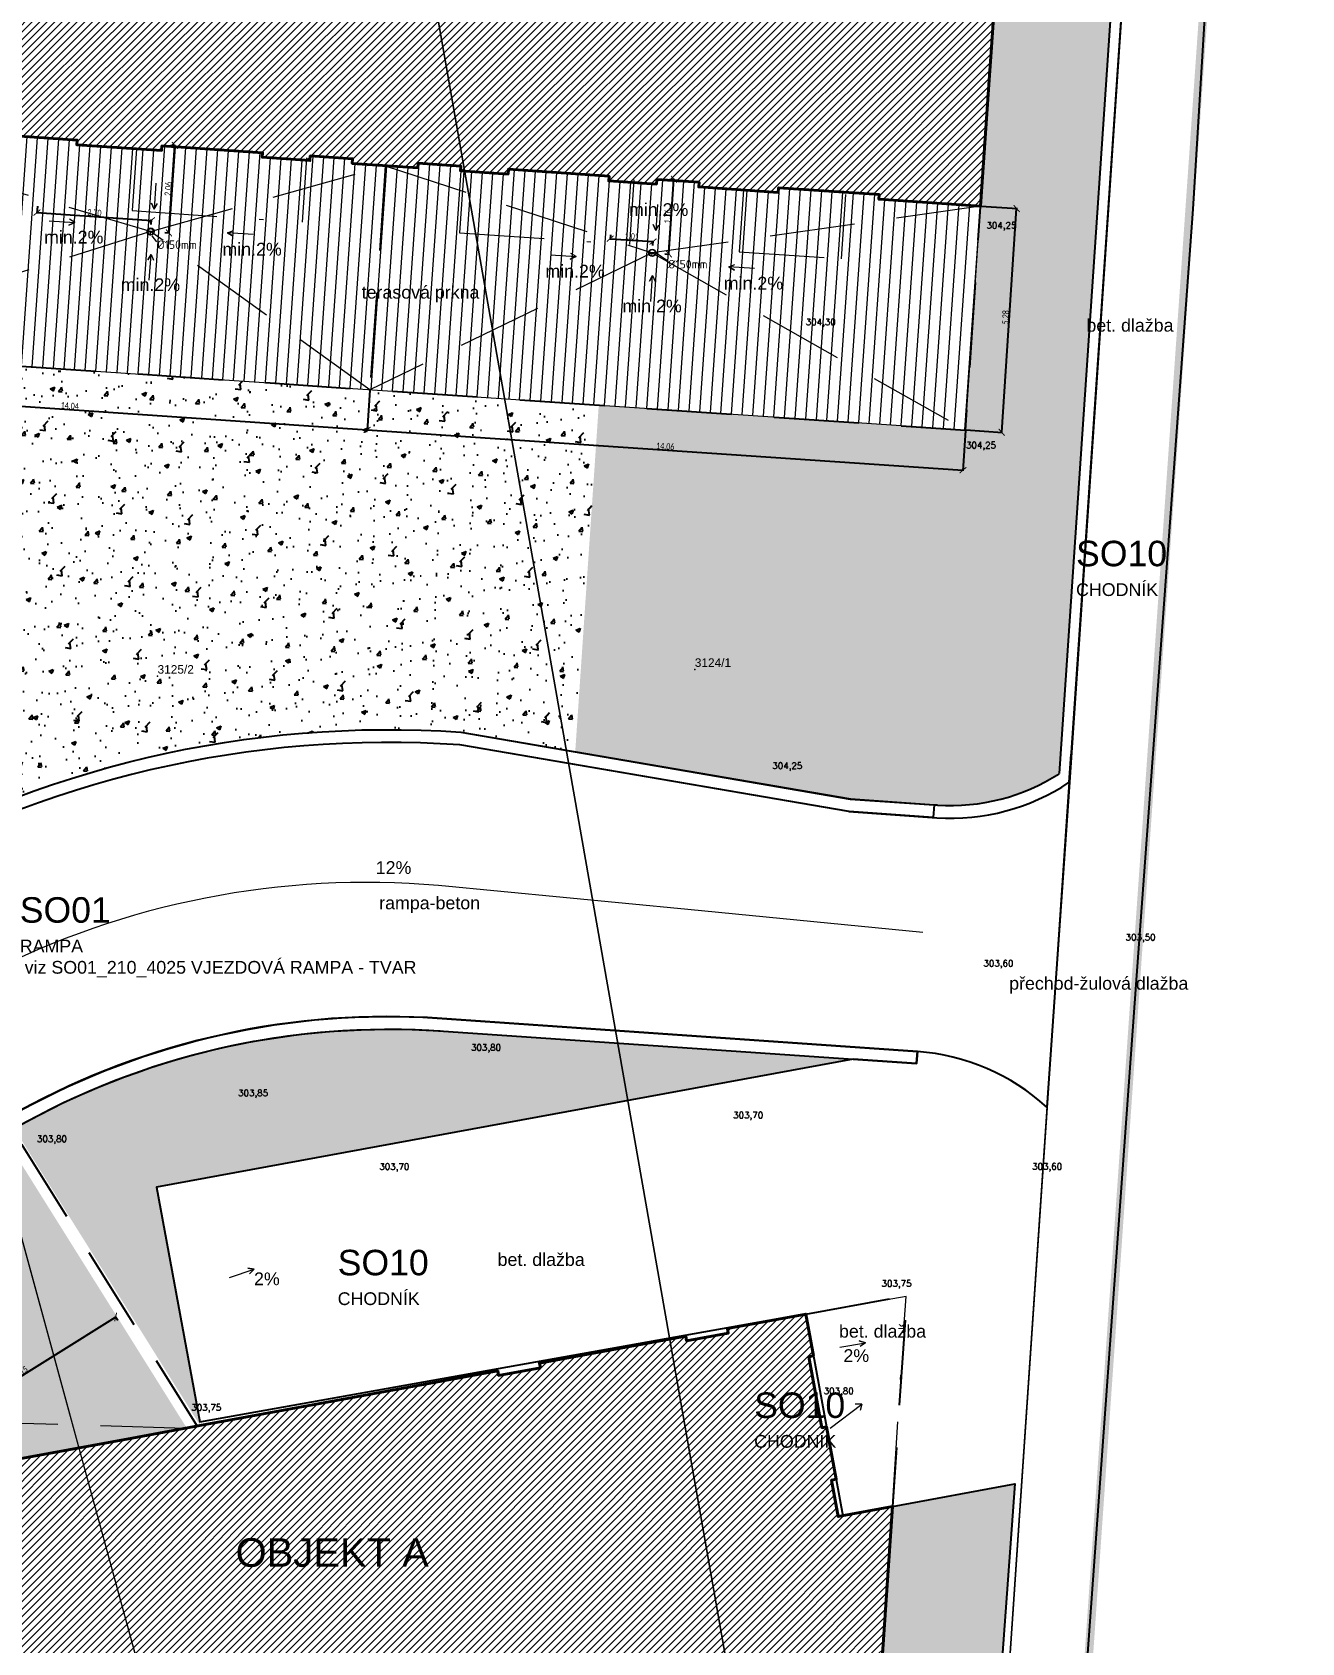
# Model space of a CAD drawing. Header units: metres. Extents: x -741772 to -729469, y -1051765 to -1042288.
# Drawn here: x -741394.87 to -741364.98, y -1051392.93 to -1051355.02 of the extents above; entities that cross this region are included whole.
import ezdxf
from ezdxf.enums import TextEntityAlignment as Align

# ---------------------------------------------------------------- set-up
doc = ezdxf.new("R2010")
doc.units = ezdxf.units.M
doc.header["$LTSCALE"] = 4
doc.header["$MEASUREMENT"] = 0
for name, pattern in [('DASHED', [0.75, 0.5, -0.25]), ('ČERCHOVANÁ', [1, 0.5, -0.25, 0, -0.25]), ('Čerchovaná se dvěma tečkami sloupy', [4.1, 2, -0.7, 0, -0.7, 0, -0.7])]:
    doc.linetypes.add(name, pattern=pattern)
doc.layers.get('Defpoints').update_dxf_attribs({"lineweight": 9})
for name, color, linetype, lineweight in [('_navrhovany stav objekty', 253, 'Continuous', 25), ('_navrhovany stav ploch', 253, 'Continuous', 25), ('_navrhovany stav podzemni', 253, 'DASHED', 25), ('ABMV_popisky', 7, 'Continuous', 15), ('ABMV_popisky objektu', 7, 'Continuous', 9), ('ABMV_popisky povrchu', 250, 'Continuous', 9), ('ABMV_TERASY_ODVODNENI', 7, 'Continuous', 13), ('K_OSY', 7, 'Continuous', 9), ('K_TERASY', 251, 'Continuous', 5), ('K_VPUSTE', 251, 'Continuous', 5)]:
    doc.layers.add(name, color=color, linetype=linetype, lineweight=lineweight)
for name, color, linetype, lineweight, true_color in [('ABMV_popisy vysek', 251, 'Continuous', 15, 0x505050), ('ABMV_TERASY', 7, 'Continuous', 13, 0xbc7676), ('Katastr_1', 7, 'Continuous', 13, 0xafbfcf), ('Katastr_2', 7, 'Continuous', 13, 0xafbfcf), ('ZELEN-NAVRH-NA KONSTRUKCI', 7, 'Continuous', 15, 0xadbb3e)]:
    doc.layers.add(name, color=color, linetype=linetype, lineweight=lineweight, true_color=true_color)
doc.layers.add('ABMV_sachty', color=6, linetype='Continuous')
doc.layers.add('ZELEN-NAVRH', color=7, linetype='Continuous', true_color=0x868970)
doc.layers.add('ŘEŠENÉ ÚZEMÍ', color=7, linetype='DASHED', true_color=0xd1490a)
doc.styles.add('Calibri', font='calibri.ttf', dxfattribs={"width": 0.8, "height": 1.5})
doc.styles.add('CARY', font='simplex.shx', dxfattribs={"height": 1.5})
doc.styles.add('ISOCPEUR_3', font='isocpeur.ttf', dxfattribs={"height": 100})
doc.styles.get("Standard").update_dxf_attribs({"font": 'arial.ttf'})
doc.dimstyles.new('PARTER _100', dxfattribs={"dimtxt": 1.5, "dimasz": 0.2, "dimexe": 0.18, "dimexo": 0.0625, "dimgap": 0.12, "dimtad": 1, "dimzin": 0, "dimdsep": 46, "dimtxsty": 'Calibri', "dimblk": 'ARCHTICK', "dimcen": 0.09, "dimclrd": 256, "dimclre": 256, "dimadec": 0, "dimazin": 0, "dimtfac": 1, "dimtofl": 0, "dimtmove": 0, "dimatfit": 3, "dimfxl": 1, "dimtolj": 1, "dimtzin": 0, "dimarcsym": 0})
pattern_1 = [(45, (0, 0), (-0.088388347648, 0.088388347648), [])]
pattern_2 = [(50, (0, 0), (1.0758902739, -0.0941282025), [0.1125, -1.2375]), (355, (0, 0), (-0.2081270004, 1.12828820055), [0.09, -0.99]), (100.45144446, (0.0897, -0.0078), (0.8677632701, 1.03415998645), [0.095610288, -1.051713168]), (46.1842, (0, 0.3), (1.600861996, -0.2482789212), [0.16875, -1.85625]), (96.63563549, (0.1334, 0.2793), (1.4019929185, 1.4611779012), [0.143415513, -1.57757064]), (351.18416399, (0, 0.3), (1.4019929176, 1.4611779004), [0.135, -1.4850000015]), (21, (0.15, 0.225), (0.8953605782, -0.603928336), [0.1125, -1.2375]), (326, (0.15, 0.225), (0.3649729979, 1.0877250676), [0.09, -0.99]), (71.45144474, (0.2246, 0.1747), (1.2603335651, 0.4837967292), [0.095610285, -1.051713168]), (37.5, (0, 0), (0.01823978298, 0.49934078075), [0, -0.978, 0, -1.005, 0, -0.99375]), (7.5, (0, 0), (0.39460430616, 0.59161756782), [0, -0.573, 0, -0.9555, 0, -0.37875]), (327.5, (-0.3345, 0), (0.80073365426, -0.0338323076), [0, -0.375, 0, -1.17, 0, -1.5525]), (317.5, (-0.4845, 0), (0.874779254, 0.1501574735), [0, -0.4875, 0, -0.777, 0, -1.1025])]

# ---------------------------------------------------------------- blocks, each defined once
blk = doc.blocks.new('katastr nemovistosti')
at = {"layer": 'Katastr_1'}
for p, q in [((29.17, 5.43), (17.41, 72.43)), ((17.41, 72.43), (29.17, 5.43)), ((16.89, 3.06), (-1.69, 71.08)), ((37.75, 67.96), (33.79, 9.63)), ((36.14, 44.27), (36.83, 54.42)), ((35.24, 30.98), (36.14, 44.27)), ((8.3, 34.5), (16.89, 3.06)), ((33.79, 9.63), (35.24, 30.98))]:
    blk.add_line(p, q, dxfattribs=at)
for p in [(26.748, 38.371), (14.101, 38.211)]:
    blk.add_point(p, dxfattribs=at)
at = {"layer": 'Katastr_2', "linetype": 'Continuous'}
for s, p in [('3125/2', (14.101, 38.211)), ('3124/1', (26.748, 38.371))]:
    blk.add_text(s, height=0.2, dxfattribs=at).set_placement(p, align=Align.BOTTOM_LEFT)
blk = doc.blocks.new('_ArchTick')
at = {"color": 0, "linetype": 'ByBlock', "const_width": 0.15}
blk.add_lwpolyline([(-0.5, -0.5), (0.5, 0.5)], dxfattribs=at)
blk = doc.blocks.new('*D122')
at = {"layer": 'Defpoints', "color": 0, "transparency": 16777216}
for p in [(-741391.613, -1051357.678), (-741391.513, -1051357.685), (-741391.752, -1051359.736)]:
    blk.add_point(p, dxfattribs=at)
at = {"layer": 'K_VPUSTE', "lineweight": -2, "transparency": 16777216}
for p, q in [((-741391.653, -1051359.743), (-741391.513, -1051357.685)), ((-741391.606, -1051357.679), (-741391.495, -1051357.686)), ((-741391.746, -1051359.737), (-741391.635, -1051359.744))]:
    blk.add_line(p, q, dxfattribs=at)
at = {"layer": 'K_VPUSTE', "lineweight": -2, "transparency": 16777216, "xscale": 0.15, "yscale": 0.15, "zscale": 0.15}
for p, rotation in [((-741391.513, -1051357.685), 86.1172744944438), ((-741391.653, -1051359.743), 266.1172744944438)]:
    blk.add_blockref('_ArchTick', p, dxfattribs=dict(at, rotation=rotation))
at = {"layer": 'K_VPUSTE', "color": 0, "transparency": 16777216, "insert": (-741391.671, -1051358.708), "char_height": 0.15, "width": 0.10949, "attachment_point": 5, "rotation": 86.1173, "style": 'Calibri'}
blk.add_mtext('\\A1;2.06', dxfattribs=at)
blk = doc.blocks.new('*D124')
at = {"layer": 'Defpoints', "color": 0, "transparency": 16777216}
for p in [(-741381.259, -1051359.781), (-741380.263, -1051360.05), (-741380.256, -1051359.95)]:
    blk.add_point(p, dxfattribs=at)
at = {"layer": 'K_VPUSTE', "lineweight": -2, "transparency": 16777216}
for p, q in [((-741381.26, -1051359.788), (-741381.267, -1051359.899)), ((-741381.266, -1051359.881), (-741380.256, -1051359.95)), ((-741380.262, -1051360.043), (-741380.255, -1051359.932))]:
    blk.add_line(p, q, dxfattribs=at)
at = {"layer": 'K_VPUSTE', "lineweight": -2, "transparency": 16777216, "xscale": 0.15, "yscale": 0.15, "zscale": 0.15}
for p, rotation in [((-741381.266, -1051359.881), 176.1172678396465), ((-741380.256, -1051359.95), 356.1172678396465)]:
    blk.add_blockref('_ArchTick', p, dxfattribs=dict(at, rotation=rotation))
at = {"layer": 'K_VPUSTE', "color": 0, "transparency": 16777216, "insert": (-741380.755, -1051359.827), "char_height": 0.15, "width": 0.09456, "attachment_point": 5, "rotation": 356.1173, "style": 'Calibri'}
blk.add_mtext('\\A1;1.01', dxfattribs=at)
blk = doc.blocks.new('*D125')
at = {"layer": 'Defpoints', "color": 0, "transparency": 16777216}
for p in [(-741379.862, -1051358.476), (-741379.762, -1051358.483), (-741379.981, -1051360.234)]:
    blk.add_point(p, dxfattribs=at)
at = {"layer": 'K_VPUSTE', "lineweight": -2, "transparency": 16777216}
for p, q in [((-741379.882, -1051360.241), (-741379.762, -1051358.483)), ((-741379.856, -1051358.476), (-741379.744, -1051358.484)), ((-741379.975, -1051360.235), (-741379.864, -1051360.242))]:
    blk.add_line(p, q, dxfattribs=at)
at = {"layer": 'K_VPUSTE', "lineweight": -2, "transparency": 16777216, "xscale": 0.15, "yscale": 0.15, "zscale": 0.15}
for p, rotation in [((-741379.762, -1051358.483), 86.1172744944438), ((-741379.882, -1051360.241), 266.1172744944438)]:
    blk.add_blockref('_ArchTick', p, dxfattribs=dict(at, rotation=rotation))
at = {"layer": 'K_VPUSTE', "color": 0, "transparency": 16777216, "insert": (-741379.911, -1051359.356), "char_height": 0.15, "width": 0.10203, "attachment_point": 5, "rotation": 86.1173, "style": 'Calibri'}
blk.add_mtext('\\A1;1.76', dxfattribs=at)
blk = doc.blocks.new('SLK_prostup_strop_kulaty - SLK_prostup_strop_kulaty-1661807-k_1pp')
at = {"lineweight": 5}
blk.add_circle((0, 0), 75, dxfattribs=at)
at = {"layer": 'K_OSY', "linetype": 'ČERCHOVANÁ', "lineweight": 5, "ltscale": 10}
for p, q in [((-90, 0), (90, 0)), ((0, 90), (0, -90))]:
    blk.add_line(p, q, dxfattribs=at)
blk = doc.blocks.new('*D149')
at = {"layer": 'Defpoints', "color": 0, "transparency": 16777216}
for p in [(-741392.906, -1051385.263), (-741392.853, -1051385.348), (-741397.324, -1051387.913)]:
    blk.add_point(p, dxfattribs=at)
at = {"layer": 'K_VPUSTE', "lineweight": -2, "transparency": 16777216}
for p, q in [((-741397.271, -1051387.997), (-741392.906, -1051385.263)), ((-741392.856, -1051385.342), (-741392.915, -1051385.248)), ((-741397.321, -1051387.918), (-741397.262, -1051388.013))]:
    blk.add_line(p, q, dxfattribs=at)
at = {"layer": 'K_VPUSTE', "lineweight": -2, "transparency": 16777216, "xscale": 0.15, "yscale": 0.15, "zscale": 0.15}
for p, rotation in [((-741392.906, -1051385.263), 32.06124777375154), ((-741397.271, -1051387.997), 212.0612477737515)]:
    blk.add_blockref('_ArchTick', p, dxfattribs=dict(at, rotation=rotation))
at = {"layer": 'K_VPUSTE', "color": 0, "transparency": 16777216, "insert": (-741395.135, -1051386.555), "char_height": 0.15, "width": 0.10617, "attachment_point": 5, "rotation": 32.0612, "style": 'Calibri'}
blk.add_mtext('\\A1;5.15', dxfattribs=at)
blk = doc.blocks.new('*D152')
at = {"layer": 'Defpoints', "color": 0, "transparency": 16777216}
for p in [(-741394.747, -1051359.112), (-741392.064, -1051359.449), (-741392.071, -1051359.549)]:
    blk.add_point(p, dxfattribs=at)
at = {"layer": 'K_VPUSTE', "lineweight": -2, "transparency": 16777216}
for p, q in [((-741394.748, -1051359.118), (-741394.759, -1051359.284)), ((-741394.758, -1051359.266), (-741392.064, -1051359.449)), ((-741392.07, -1051359.543), (-741392.063, -1051359.431))]:
    blk.add_line(p, q, dxfattribs=at)
at = {"layer": 'K_VPUSTE', "lineweight": -2, "transparency": 16777216, "xscale": 0.15, "yscale": 0.15, "zscale": 0.15}
for p, rotation in [((-741394.758, -1051359.266), 176.1172678396465), ((-741392.064, -1051359.449), 356.1172678396465)]:
    blk.add_blockref('_ArchTick', p, dxfattribs=dict(at, rotation=rotation))
at = {"layer": 'K_VPUSTE', "color": 0, "transparency": 16777216, "insert": (-741393.405, -1051359.269), "char_height": 0.15, "width": 0.09456, "attachment_point": 5, "rotation": 356.1173, "style": 'Calibri'}
blk.add_mtext('\\A1;2.70', dxfattribs=at)
blk = doc.blocks.new('*D1945')
at = {"layer": 'Defpoints', "color": 0, "transparency": 16777216}
for p in [(-741400.933, -1051362.487), (-741386.922, -1051363.443), (-741386.986, -1051364.382)]:
    blk.add_point(p, dxfattribs=at)
at = {"layer": 'K_TERASY', "lineweight": -2, "transparency": 16777216}
for p, q in [((-741400.934, -1051362.493), (-741400.999, -1051363.444)), ((-741400.997, -1051363.426), (-741386.986, -1051364.382)), ((-741386.923, -1051363.45), (-741386.988, -1051364.4))]:
    blk.add_line(p, q, dxfattribs=at)
at = {"layer": 'K_TERASY', "lineweight": -2, "transparency": 16777216, "xscale": 0.1500001449271071, "yscale": 0.1500001449271071, "zscale": 0.1500001449271071}
for p, rotation in [((-741400.997, -1051363.426), 176.095858609124), ((-741386.986, -1051364.382), 356.0958586091239)]:
    blk.add_blockref('_ArchTick', p, dxfattribs=dict(at, rotation=rotation))
at = {"layer": 'K_TERASY', "color": 0, "transparency": 16777216, "insert": (-741393.986, -1051363.815), "char_height": 0.15, "attachment_point": 5, "rotation": 356.0959, "style": 'Calibri'}
blk.add_mtext('\\A1;14.04', dxfattribs=at)
blk = doc.blocks.new('*D1947')
at = {"layer": 'Defpoints', "color": 0, "transparency": 16777216}
for p in [(-741386.922, -1051363.44), (-741372.897, -1051364.387), (-741372.96, -1051365.329)]:
    blk.add_point(p, dxfattribs=at)
at = {"layer": 'K_TERASY', "lineweight": -2, "transparency": 16777216}
for p, q in [((-741386.922, -1051363.447), (-741386.987, -1051364.4)), ((-741386.986, -1051364.382), (-741372.96, -1051365.329)), ((-741372.897, -1051364.394), (-741372.962, -1051365.347))]:
    blk.add_line(p, q, dxfattribs=at)
at = {"layer": 'K_TERASY', "lineweight": -2, "transparency": 16777216, "xscale": 0.1500001449271071, "yscale": 0.1500001449271071, "zscale": 0.1500001449271071}
for p, rotation in [((-741386.986, -1051364.382), 176.1371555467839), ((-741372.96, -1051365.329), 356.137155546784)]:
    blk.add_blockref('_ArchTick', p, dxfattribs=dict(at, rotation=rotation))
at = {"layer": 'K_TERASY', "color": 0, "transparency": 16777216, "insert": (-741379.967, -1051364.767), "char_height": 0.15, "attachment_point": 5, "rotation": 356.1372, "style": 'Calibri'}
blk.add_mtext('\\A1;14.06', dxfattribs=at)
blk = doc.blocks.new('*D1948')
at = {"layer": 'Defpoints', "color": 0, "transparency": 16777216}
for p in [(-741372.545, -1051359.113), (-741371.697, -1051359.17), (-741372.896, -1051364.382)]:
    blk.add_point(p, dxfattribs=at)
at = {"layer": 'K_TERASY', "lineweight": -2, "transparency": 16777216}
for p, q in [((-741372.539, -1051359.113), (-741371.679, -1051359.171)), ((-741372.048, -1051364.438), (-741371.697, -1051359.17)), ((-741372.89, -1051364.382), (-741372.03, -1051364.439))]:
    blk.add_line(p, q, dxfattribs=at)
at = {"layer": 'K_TERASY', "lineweight": -2, "transparency": 16777216, "xscale": 0.1500001449271071, "yscale": 0.1500001449271071, "zscale": 0.1500001449271071}
for p, rotation in [((-741371.697, -1051359.17), 86.18504671039862), ((-741372.048, -1051364.438), 266.1850467103986)]:
    blk.add_blockref('_ArchTick', p, dxfattribs=dict(at, rotation=rotation))
at = {"layer": 'K_TERASY', "color": 0, "transparency": 16777216, "insert": (-741371.957, -1051361.731), "char_height": 0.15, "attachment_point": 5, "rotation": 86.185, "style": 'Calibri'}
blk.add_mtext('\\A1;5.28', dxfattribs=at)

msp = doc.modelspace()

# ---------------------------------------------------------------- hatches: boundary and pattern name
at = {"layer": 'ABMV_popisky'}
h = msp.add_hatch(dxfattribs=at)
h.set_pattern_fill('ANSI31', color=256)
h.set_pattern_definition(pattern_1)
h.paths.add_polyline_path([(-741400.58, -1051357.21), (-741400.368, -1051354.092), (-741400.3, -1051353.095), (-741400.224, -1051351.972), (-741400.182, -1051351.349), (-741400.058, -1051349.528), (-741400.016, -1051348.904), (-741399.914, -1051347.408), (-741399.847, -1051346.41), (-741399.737, -1051344.789), (-741396.245, -1051345.026), (-741395.247, -1051345.094), (-741393.626, -1051345.204), (-741392.628, -1051345.271), (-741391.381, -1051345.356), (-741390.383, -1051345.424), (-741385.395, -1051345.762), (-741385.402, -1051345.872), (-741384.404, -1051345.94), (-741384.397, -1051345.83), (-741381.055, -1051346.057), (-741381.062, -1051346.167), (-741380.064, -1051346.234), (-741380.057, -1051346.124), (-741377.263, -1051346.314), (-741377.297, -1051346.813), (-741377.357, -1051346.809), (-741377.472, -1051348.505), (-741371.85, -1051348.887), (-741371.994, -1051351.007), (-741372.062, -1051352.004), (-741372.29, -1051355.372), (-741372.358, -1051356.369), (-741372.544, -1051359.113), (-741374.939, -1051358.951), (-741374.931, -1051358.841), (-741377.301, -1051358.68), (-741377.308, -1051358.79), (-741379.179, -1051358.663), (-741379.171, -1051358.553), (-741380.169, -1051358.485), (-741380.177, -1051358.595), (-741381.299, -1051358.519), (-741381.291, -1051358.409), (-741383.661, -1051358.248), (-741383.668, -1051358.358), (-741384.791, -1051358.282), (-741384.783, -1051358.172), (-741385.781, -1051358.104), (-741385.789, -1051358.214), (-741387.335, -1051358.109), (-741387.328, -1051357.999), (-741388.325, -1051357.932), (-741388.333, -1051358.041), (-741389.455, -1051357.965), (-741389.448, -1051357.856), (-741391.817, -1051357.695), (-741391.825, -1051357.804), (-741393.82, -1051357.669), (-741393.813, -1051357.559), (-741396.182, -1051357.398), (-741396.19, -1051357.508), (-741398.684, -1051357.339), (-741398.676, -1051357.229), (-741399.674, -1051357.161), (-741399.682, -1051357.271)])
h = msp.add_hatch(dxfattribs=at)
h.set_pattern_fill('ANSI31', color=256)
h.set_pattern_definition(pattern_1)
h.paths.add_polyline_path([(-741396.986, -1051401.595), (-741397.371, -1051399.505), (-741397.263, -1051399.485), (-741397.444, -1051398.501), (-741397.552, -1051398.521), (-741397.914, -1051396.554), (-741397.806, -1051396.534), (-741397.987, -1051395.551), (-741398.095, -1051395.571), (-741399.239, -1051389.35), (-741394.484, -1051388.475), (-741392.517, -1051388.113), (-741390.796, -1051387.796), (-741389.813, -1051387.615), (-741383.912, -1051386.53), (-741383.892, -1051386.638), (-741382.908, -1051386.457), (-741382.928, -1051386.349), (-741379.486, -1051385.715), (-741379.466, -1051385.823), (-741378.483, -1051385.642), (-741378.503, -1051385.534), (-741376.659, -1051385.195), (-741376.478, -1051386.178), (-741376.586, -1051386.198), (-741376.278, -1051387.87), (-741376.17, -1051387.85), (-741375.944, -1051389.08), (-741376.052, -1051389.1), (-741375.894, -1051389.96), (-741374.621, -1051389.726), (-741374.856, -1051393.199), (-741374.966, -1051393.191), (-741375.034, -1051394.189), (-741374.924, -1051394.196), (-741375.154, -1051397.577), (-741376.087, -1051397.749), (-741376.113, -1051397.606), (-741380.293, -1051398.375), (-741380.267, -1051398.518), (-741381.988, -1051398.835), (-741382.014, -1051398.692), (-741388.284, -1051399.846), (-741388.258, -1051399.988), (-741389.979, -1051400.305), (-741390.005, -1051400.163), (-741396.029, -1051401.271), (-741396.003, -1051401.414)])
at = {"layer": 'ABMV_TERASY'}
h = msp.add_hatch(dxfattribs=at)
h.set_pattern_fill('ANSI31', color=256, scale=2, angle=41)
h.set_pattern_definition([(86, (0, 0), (-0.249391012565, 0.017439118436), [])])
h.paths.add_polyline_path([(-741372.897, -1051364.381), (-741372.545, -1051359.108), (-741374.939, -1051358.951), (-741374.931, -1051358.841), (-741377.301, -1051358.68), (-741377.308, -1051358.79), (-741379.179, -1051358.663), (-741379.171, -1051358.553), (-741380.169, -1051358.485), (-741380.177, -1051358.595), (-741381.299, -1051358.519), (-741381.291, -1051358.409), (-741383.657, -1051358.249), (-741383.668, -1051358.365), (-741384.791, -1051358.282), (-741384.783, -1051358.172), (-741385.781, -1051358.104), (-741385.789, -1051358.214), (-741387.335, -1051358.109), (-741387.328, -1051357.999), (-741388.325, -1051357.932), (-741388.333, -1051358.041), (-741389.455, -1051357.965), (-741389.448, -1051357.856), (-741391.817, -1051357.695), (-741391.825, -1051357.804), (-741393.82, -1051357.669), (-741393.813, -1051357.559), (-741396.182, -1051357.398), (-741396.19, -1051357.508), (-741398.684, -1051357.34), (-741398.676, -1051357.229), (-741399.674, -1051357.161), (-741399.682, -1051357.271), (-741400.581, -1051357.213), (-741400.933, -1051362.487)])
at = {"layer": 'ZELEN-NAVRH'}
h = msp.add_hatch(dxfattribs=at)
h.set_pattern_fill('AR-CONC', color=256, scale=0.15)
h.set_pattern_definition(pattern_2)
edge = h.paths.add_edge_path()
edge.add_arc((-741371.982, -1051340.169), 3.723, 357.8439, 414.5627)
edge.add_line((-741369.823, -1051337.136), (-741370.468, -1051347.07))
edge.add_line((-741370.468, -1051347.07), (-741368.705, -1051347.187))
edge.add_line((-741368.705, -1051347.187), (-741368.262, -1051340.309))
h.paths.add_polyline_path([(-741420.075, -1051374.689), (-741421.001, -1051375.25), (-741415.89, -1051382.982), (-741415.165, -1051382.528)])
edge = h.paths.add_edge_path()
edge.add_line((-741410.073, -1051329.783), (-741413.757, -1051329.228))
edge.add_line((-741413.757, -1051329.228), (-741416.632, -1051328.795))
edge.add_line((-741416.632, -1051328.795), (-741421.072, -1051329.603))
edge.add_line((-741421.072, -1051329.603), (-741428.621, -1051334.332))
edge.add_line((-741428.621, -1051334.332), (-741426.315, -1051338.013))
edge.add_line((-741426.315, -1051338.013), (-741414.518, -1051330.624))
edge.add_line((-741414.518, -1051330.624), (-741407.91, -1051341.175))
edge.add_line((-741407.91, -1051341.175), (-741406.53, -1051343.378))
edge.add_line((-741406.53, -1051343.378), (-741412.233, -1051346.95))
edge.add_line((-741412.233, -1051346.95), (-741410.433, -1051350.127))
edge.add_arc((-741406.688, -1051363.4), 13.791, 83.8197, 105.7578, ccw=False)
edge.add_line((-741405.203, -1051349.689), (-741404.464, -1051337.833))
edge.add_line((-741404.464, -1051337.833), (-741407.943, -1051337.595))
edge.add_line((-741407.943, -1051337.595), (-741410.073, -1051329.783))
edge = h.paths.add_edge_path()
edge.add_line((-741412.233, -1051346.95), (-741415.307, -1051348.876))
edge.add_line((-741415.307, -1051348.876), (-741413.631, -1051351.551))
edge.add_arc((-741406.802, -1051362.589), 12.979, 106.2491, 121.7461, ccw=False)
edge.add_line((-741410.434, -1051350.128), (-741412.233, -1051346.95))
h.paths.add_polyline_path([(-741427.664, -1051362.573), (-741428.857, -1051363.324), (-741422.124, -1051373.534), (-741421.16, -1051372.95)])
h.paths.add_polyline_path([(-741399.07, -1051340.637), (-741402.821, -1051340.405), (-741403.407, -1051349.811), (-741400.093, -1051350.035), (-741399.738, -1051344.792), (-741386.044, -1051345.719), (-741385.781, -1051341.457)])
h.paths.add_polyline_path([(-741370.497, -1051343.6), (-741375.128, -1051343.301), (-741377.129, -1051343.168), (-741377.062, -1051341.998), (-741383.635, -1051341.591), (-741383.899, -1051345.862), (-741371.702, -1051346.686), (-741370.682, -1051346.755)])
h.paths.add_polyline_path([(-741431.989, -1051355.668), (-741437.006, -1051347.658), (-741438.595, -1051348.654), (-741437.78, -1051349.851), (-741429.896, -1051361.797), (-741428.642, -1051361.012)])
h = msp.add_hatch(dxfattribs=at)
h.set_pattern_fill('AR-CONC', color=256, scale=0.15)
h.set_pattern_definition(pattern_2)
edge = h.paths.add_edge_path()
edge.add_line((-741369.124, -1051349.325), (-741371.868, -1051349.139))
edge.add_line((-741371.868, -1051349.139), (-741372.903, -1051364.387))
edge.add_line((-741372.903, -1051364.387), (-741381.533, -1051363.801))
edge.add_line((-741381.533, -1051363.801), (-741382.087, -1051371.961))
edge.add_line((-741382.087, -1051371.961), (-741375.607, -1051373.071))
edge.add_line((-741375.607, -1051373.071), (-741373.638, -1051373.208))
edge.add_arc((-741373.245, -1051368.513), 4.711, 265.2111, 302.7517)
edge.add_line((-741370.696, -1051372.475), (-741369.124, -1051349.325))
h = msp.add_hatch(dxfattribs=at)
h.set_pattern_fill('AR-CONC', color=256, scale=0.15)
h.set_pattern_definition(pattern_2)
edge = h.paths.add_edge_path()
edge.add_line((-741392.308, -1051363.073), (-741400.939, -1051362.487))
edge.add_line((-741400.939, -1051362.487), (-741400.504, -1051356.081))
edge.add_line((-741400.504, -1051356.081), (-741406.393, -1051355.682))
edge.add_arc((-741406.802, -1051362.589), 6.919, 86.6156, 95.3187)
edge.add_line((-741407.443, -1051355.699), (-741396.313, -1051373.469))
edge.add_arc((-741386.49, -1051396.232), 24.792, 105.0648, 113.3408, ccw=False)
edge.add_line((-741392.934, -1051372.292), (-741392.308, -1051363.073))
h = msp.add_hatch(dxfattribs=at)
h.set_pattern_fill('AR-CONC', color=256, scale=0.15)
h.set_pattern_definition(pattern_2)
edge = h.paths.add_edge_path()
edge.add_line((-741381.533, -1051363.804), (-741392.308, -1051363.073))
edge.add_line((-741392.308, -1051363.073), (-741392.934, -1051372.292))
edge.add_arc((-741386.49, -1051396.232), 24.792, 86.0539, 105.0648, ccw=False)
edge.add_line((-741384.784, -1051371.499), (-741382.087, -1051371.961))
edge.add_line((-741382.087, -1051371.961), (-741381.533, -1051363.804))
h = msp.add_hatch(dxfattribs=at)
h.set_pattern_fill('AR-CONC', color=256, scale=0.15)
h.set_pattern_definition(pattern_2)
edge = h.paths.add_edge_path()
edge.add_line((-741391.94, -1051382.204), (-741375.541, -1051379.194))
edge.add_line((-741375.541, -1051379.194), (-741385.271, -1051378.532))
edge.add_arc((-741386.456, -1051396.388), 17.895, 86.204, 119.595)
edge.add_line((-741395.294, -1051380.827), (-741391.054, -1051387.596))
edge.add_line((-741391.054, -1051387.596), (-741390.914, -1051387.819))
edge.add_line((-741390.914, -1051387.819), (-741391.94, -1051382.204))
edge = h.paths.add_edge_path()
edge.add_line((-741371.741, -1051389.196), (-741374.622, -1051389.727))
edge.add_line((-741374.622, -1051389.727), (-741375.156, -1051397.578))
edge.add_line((-741375.156, -1051397.578), (-741374.404, -1051397.439))
edge.add_arc((-741374.899, -1051394.729), 2.755, 280.3521, 358.8151)
edge.add_line((-741372.145, -1051394.786), (-741371.741, -1051389.196))
h.paths.add_polyline_path([(-741407.711, -1051388.625), (-741410.32, -1051390.263), (-741413.758, -1051384.774), (-741414.428, -1051385.193), (-741406.993, -1051396.296), (-741403.422, -1051395.639)])
at = {"layer": 'ZELEN-NAVRH-NA KONSTRUKCI', "linetype": 'Continuous', "ltscale": 2}
h = msp.add_hatch(dxfattribs=at)
h.set_pattern_fill('AR-CONC', color=256, scale=0.1)
h.set_pattern_definition([(50, (0, 0), (0.7172601826, -0.06275213498), [0.075, -0.825]), (355, (0, 0), (-0.1387513336, 0.7521921337), [0.06, -0.66]), (100.45144446, (0.0598, -0.0052), (0.57850884673, 0.68943999097), [0.063740192, -0.701142112]), (46.1842, (0, 0.2), (1.0672413307, -0.1655192808), [0.1125, -1.2375]), (96.63563549, (0.0889, 0.1862), (0.9346619457, 0.9741186008), [0.095610342, -1.05171376]), (351.18416399, (0, 0.2), (0.9346619451, 0.9741186003), [0.09, -0.990000001]), (21, (0.1, 0.15), (0.59690705212, -0.40261889067), [0.075, -0.825]), (326, (0.1, 0.15), (0.24331533192, 0.72515004505), [0.06, -0.66]), (71.45144474, (0.14974, 0.11645), (0.84022237673, 0.3225311528), [0.06374019, -0.701142112]), (37.5, (0, 0), (0.012159855317, 0.33289385383), [0, -0.652, 0, -0.67, 0, -0.6625]), (7.5, (0, 0), (0.26306953744, 0.39441171188), [0, -0.382, 0, -0.637, 0, -0.2525]), (327.5, (-0.223, 0), (0.53382243617, -0.022554871734), [0, -0.25, 0, -0.78, 0, -1.035]), (317.5, (-0.323, 0), (0.58318616934, 0.10010498233), [0, -0.325, 0, -0.518, 0, -0.735])])
h.paths.add_polyline_path([(-741399.241, -1051389.351), (-741391.231, -1051387.877), (-741395.548, -1051380.987), (-741407.452, -1051388.472), (-741403.143, -1051395.588), (-741398.259, -1051394.688)])
h.paths.add_polyline_path([(-741395.718, -1051380.763), (-741396.688, -1051379.214), (-741411.195, -1051388.301), (-741410.225, -1051389.85)])
h.paths.add_polyline_path([(-741413.885, -1051351.711), (-741414.685, -1051350.434), (-741429.217, -1051359.537), (-741428.401, -1051360.86)])
edge = h.paths.add_edge_path()
edge.add_arc((-741406.802, -1051362.586), 11.127, 86.8992, 105.5103)
edge.add_line((-741409.778, -1051351.865), (-741407.486, -1051355.703))
edge.add_arc((-741406.802, -1051362.589), 6.919, 86.1173, 95.6735, ccw=False)
edge.add_line((-741406.333, -1051355.685), (-741406.201, -1051351.476))
h.paths.add_polyline_path([(-741400.095, -1051350.054), (-741403.407, -1051349.792), (-741403.522, -1051351.658), (-741406.201, -1051351.476), (-741406.333, -1051355.685), (-741400.504, -1051356.081)])
h.paths.add_polyline_path([(-741427.415, -1051362.425), (-741426.56, -1051363.771), (-741412.054, -1051354.635), (-741412.906, -1051353.281), (-741412.906, -1051353.281), (-741412.906, -1051353.281)])
edge = h.paths.add_edge_path()
edge.add_line((-741412.644, -1051353.118), (-741410.414, -1051356.687))
edge.add_arc((-741406.861, -1051362.413), 6.738, 95.3213, 121.8227, ccw=False)
edge.add_line((-741407.486, -1051355.703), (-741409.806, -1051351.873))
edge.add_arc((-741406.822, -1051362.532), 11.069, 105.6397, 121.7331)

# ---------------------------------------------------------------- linework, layer by layer
at = {"layer": '_navrhovany stav objekty'}
for p, q in [((-741368.857, -1051349.09), (-741370.413, -1051372.016)), ((-741369.123, -1051349.322), (-741370.695, -1051372.472)), ((-741375.606, -1051373.068), (-741373.637, -1051373.205)), ((-741373.64, -1051373.205), (-741373.66, -1051373.504)), ((-741373.637, -1051373.205), (-741373.558, -1051373.21)), ((-741385.674, -1051378.206), (-741374.031, -1051379.014)), ((-741385.536, -1051378.513), (-741374.05, -1051379.292)), ((-741374.031, -1051379.014), (-741374.05, -1051379.292))]:
    msp.add_line(p, q, dxfattribs=at)
for points in [[(-741399.037, -1051374.847, -0.151017), (-741384.783, -1051371.496), (-741375.606, -1051373.068)], [(-741373.64, -1051373.205), (-741373.66, -1051373.504), (-741375.641, -1051373.365), (-741384.804, -1051371.795, 0.150925), (-741398.878, -1051375.101), (-741399.037, -1051374.847, -0.151017), (-741384.783, -1051371.496), (-741375.611, -1051373.072), (-741373.64, -1051373.205)], [(-741375.643, -1051373.365), (-741384.804, -1051371.795, 0.150925), (-741398.878, -1051375.101)], [(-741395.452, -1051380.57, -0.142145), (-741385.674, -1051378.206)], [(-741374.05, -1051379.291), (-741374.03, -1051379.014), (-741385.566, -1051378.216, 0.144143), (-741395.452, -1051380.57), (-741395.293, -1051380.824, -0.143639), (-741385.536, -1051378.513), (-741374.05, -1051379.292)], [(-741395.293, -1051380.824, -0.147982), (-741385.27, -1051378.529)]]:
    msp.add_lwpolyline(points, format="xyb", dxfattribs=at)
at = {"layer": '_navrhovany stav objekty', "flags": 128}
msp.add_lwpolyline([(-741375.643, -1051373.365), (-741373.578, -1051373.51, 0.165694), (-741370.458, -1051372.676), (-741370.413, -1051372.016)], format="xyb", dxfattribs=at)
at = {"layer": '_navrhovany stav objekty'}
msp.add_arc((-741373.242, -1051368.515), 4.707, 266.1427, 302.7579, dxfattribs=at)
at = {"layer": '_navrhovany stav ploch'}
for points in [[(-741368.247, -1051368.798), (-741367.539, -1051359.187), (-741367.004, -1051350.43), (-741366.357, -1051340.675, 0.395833), (-741371.975, -1051334.689), (-741402.764, -1051332.618), (-741407.676, -1051332.397), (-741407.507, -1051328.649), (-741419.5, -1051326.848), (-741424.798, -1051330.163)], [(-741370.122, -1051337.114), (-741369.822, -1051337.133, -0.252662), (-741368.261, -1051340.306), (-741368.704, -1051347.184), (-741371.721, -1051346.983), (-741377.283, -1051346.607), (-741377.412, -1051348.509), (-741371.85, -1051348.887), (-741368.857, -1051349.09), (-741370.455, -1051372.674)], [(-741370.986, -1051380.324, 0.168787), (-741374.031, -1051379.014), (-741374.05, -1051379.292), (-741375.54, -1051379.191), (-741391.942, -1051382.205), (-741390.925, -1051387.733), (-741376.646, -1051385.179)], [(-741375.297, -1051402.688), (-741373.718, -1051402.386, 0.241024), (-741371.623, -1051400.364, 0.020594), (-741370.149, -1051394.927), (-741369.348, -1051383.848)], [(-741376.659, -1051385.195), (-741375.785, -1051389.94), (-741374.621, -1051389.724), (-741371.739, -1051389.193), (-741372.144, -1051394.783, -0.35639), (-741374.403, -1051397.436), (-741375.155, -1051397.575), (-741376.225, -1051397.772), (-741376.225, -1051397.772)]]:
    msp.add_lwpolyline(points, format="xyb", dxfattribs=at)
at = {"layer": '_navrhovany stav ploch', "lineweight": 40}
for points in [[(-741372.062, -1051352.004), (-741372.29, -1051355.372), (-741372.358, -1051356.369), (-741372.544, -1051359.113), (-741374.939, -1051358.951), (-741374.931, -1051358.841), (-741377.301, -1051358.68), (-741377.308, -1051358.79), (-741379.179, -1051358.663), (-741379.171, -1051358.553), (-741380.169, -1051358.485), (-741380.177, -1051358.595), (-741381.299, -1051358.519), (-741381.291, -1051358.409), (-741383.661, -1051358.248), (-741383.668, -1051358.358), (-741384.791, -1051358.282), (-741384.783, -1051358.172), (-741385.781, -1051358.104), (-741385.789, -1051358.214), (-741387.335, -1051358.109), (-741387.328, -1051357.999), (-741388.325, -1051357.932), (-741388.333, -1051358.041), (-741389.455, -1051357.965), (-741389.448, -1051357.856), (-741391.817, -1051357.695), (-741391.825, -1051357.804), (-741393.82, -1051357.669), (-741393.813, -1051357.559), (-741396.182, -1051357.398)], [(-741398.095, -1051395.571), (-741399.239, -1051389.35), (-741394.484, -1051388.475), (-741392.517, -1051388.113), (-741390.796, -1051387.796), (-741389.813, -1051387.615), (-741383.912, -1051386.53), (-741383.892, -1051386.638), (-741382.908, -1051386.457), (-741382.928, -1051386.349), (-741379.486, -1051385.715), (-741379.466, -1051385.823), (-741378.483, -1051385.642), (-741378.503, -1051385.534), (-741376.659, -1051385.195), (-741376.478, -1051386.178), (-741376.586, -1051386.198), (-741376.278, -1051387.87), (-741376.17, -1051387.85), (-741375.944, -1051389.08), (-741376.052, -1051389.1), (-741375.894, -1051389.96), (-741374.621, -1051389.726), (-741374.856, -1051393.199)]]:
    msp.add_lwpolyline(points, dxfattribs=at)
at = {"layer": '_navrhovany stav ploch'}
for points in [[(-741369.348, -1051383.848), (-741368.869, -1051377.227), (-741368.247, -1051368.798)], [(-741370.455, -1051372.674), (-741370.986, -1051380.324)]]:
    msp.add_lwpolyline(points, dxfattribs=at)
at = {"layer": '_navrhovany stav podzemni', "flags": 128}
msp.add_lwpolyline([(-741400.503, -1051356.078), (-741406.332, -1051355.682, 0.155491), (-741410.413, -1051356.684), (-741390.987, -1051387.83)], format="xyb", dxfattribs=at)
for points in [[(-741400.503, -1051356.078), (-741400.932, -1051362.484), (-741372.897, -1051364.387), (-741372.545, -1051359.133)], [(-741376.659, -1051385.193), (-741374.284, -1051384.756), (-741374.621, -1051389.726)]]:
    msp.add_lwpolyline(points, dxfattribs=at)
at = {"layer": 'ABMV_popisky', "linetype": 'ČERCHOVANÁ'}
for points in [[(-741392.418, -1051357.764), (-741392.517, -1051359.221), (-741388.511, -1051359.493), (-741388.408, -1051357.976)], [(-741384.711, -1051358.287), (-741384.81, -1051359.744), (-741380.804, -1051360.016), (-741380.701, -1051358.499)], [(-741378.126, -1051358.734), (-741378.225, -1051360.191), (-741375.816, -1051360.354), (-741375.713, -1051358.838)], [(-741374.621, -1051389.726), (-741374.3, -1051384.776), (-741376.659, -1051385.193)]]:
    msp.add_lwpolyline(points, dxfattribs=at)
at = {"layer": 'ABMV_popisky'}
msp.add_lwpolyline([(-741373.904, -1051376.21), (-741379.437, -1051375.674), (-741385.306, -1051375.105, 0.140769), (-741395.982, -1051377.202), (-741396.833, -1051377.735), (-741396.782, -1051377.6), (-741396.833, -1051377.735), (-741396.706, -1051377.759)], format="xyb", dxfattribs=at)
for points in [[(-741376.087, -1051387.881), (-741375.338, -1051387.314), (-741375.496, -1051387.314)], [(-741376.087, -1051387.881), (-741375.338, -1051387.314), (-741375.381, -1051387.466)]]:
    msp.add_lwpolyline(points, dxfattribs=at)
at = {"layer": 'ABMV_popisky objektu', "linetype": 'DASHED', "lineweight": 15}
for points in [[(-741391.959, -1051358.576), (-741392, -1051359.183), (-741392.059, -1051359.042), (-741392, -1051359.183), (-741391.924, -1051359.052)], [(-741380.15, -1051359.078), (-741380.191, -1051359.684), (-741380.25, -1051359.544), (-741380.191, -1051359.684), (-741380.115, -1051359.554)], [(-741394.471, -1051359.46), (-741393.865, -1051359.501), (-741394.005, -1051359.56), (-741393.865, -1051359.501), (-741393.995, -1051359.425)], [(-741389.666, -1051359.785), (-741390.272, -1051359.744), (-741390.141, -1051359.821), (-741390.272, -1051359.744), (-741390.132, -1051359.686)], [(-741392.114, -1051360.857), (-741392.073, -1051360.251), (-741392.15, -1051360.382), (-741392.073, -1051360.251), (-741392.015, -1051360.39)], [(-741382.67, -1051360.261), (-741382.063, -1051360.301), (-741382.204, -1051360.36), (-741382.063, -1051360.301), (-741382.194, -1051360.226)], [(-741377.864, -1051360.585), (-741378.471, -1051360.544), (-741378.339, -1051360.621), (-741378.471, -1051360.544), (-741378.331, -1051360.487)], [(-741380.305, -1051361.358), (-741380.264, -1051360.751), (-741380.341, -1051360.883), (-741380.264, -1051360.751), (-741380.206, -1051360.891)]]:
    msp.add_lwpolyline(points, dxfattribs=at)
at = {"layer": 'ABMV_popisky objektu', "lineweight": 15}
for points in [[(-741390.222, -1051384.333), (-741389.646, -1051384.136), (-741389.797, -1051384.116), (-741389.646, -1051384.136), (-741389.753, -1051384.243)], [(-741375.855, -1051385.969), (-741375.255, -1051385.872), (-741375.401, -1051385.827), (-741375.255, -1051385.872), (-741375.378, -1051385.96)]]:
    msp.add_lwpolyline(points, dxfattribs=at)
at = {"layer": 'ABMV_TERASY'}
msp.add_lwpolyline([(-741400.933, -1051362.487), (-741372.897, -1051364.381), (-741372.545, -1051359.108), (-741374.939, -1051358.951), (-741374.931, -1051358.841), (-741377.301, -1051358.68), (-741377.308, -1051358.79), (-741379.179, -1051358.663), (-741379.171, -1051358.553), (-741380.169, -1051358.485), (-741380.177, -1051358.595), (-741381.299, -1051358.519), (-741381.291, -1051358.409), (-741383.657, -1051358.249), (-741383.668, -1051358.365), (-741384.791, -1051358.282), (-741384.783, -1051358.172), (-741385.781, -1051358.104), (-741385.789, -1051358.214), (-741387.335, -1051358.109), (-741387.328, -1051357.999), (-741388.325, -1051357.932), (-741388.333, -1051358.041), (-741389.455, -1051357.965), (-741389.448, -1051357.856), (-741391.817, -1051357.695), (-741391.825, -1051357.804), (-741393.82, -1051357.669), (-741393.813, -1051357.559), (-741396.182, -1051357.398)], dxfattribs=at)
at = {"layer": 'ABMV_TERASY_ODVODNENI', "linetype": 'DASHED'}
for points in [[(-741392.082, -1051359.714), (-741400.579, -1051357.213)], [(-741392.083, -1051359.714), (-741386.562, -1051358.162)], [(-741386.562, -1051358.162), (-741386.922, -1051363.434)], [(-741386.564, -1051358.163), (-741380.274, -1051360.214)], [(-741372.545, -1051359.113), (-741380.274, -1051360.214)], [(-741392.083, -1051359.714), (-741400.933, -1051362.487)], [(-741386.922, -1051363.439), (-741392.082, -1051359.714)], [(-741380.274, -1051360.214), (-741386.92, -1051363.439)], [(-741380.274, -1051360.214), (-741372.898, -1051364.387)], [(-741391.265, -1051387.883), (-741397.455, -1051387.703)]]:
    msp.add_lwpolyline(points, dxfattribs=at)
at = {"layer": 'ABMV_TERASY_ODVODNENI'}
for centre, radius in [((-741392.082, -1051359.714), 0.085), ((-741392.082, -1051359.714), 0.075), ((-741380.274, -1051360.214), 0.085), ((-741380.274, -1051360.214), 0.075)]:
    msp.add_circle(centre, radius, dxfattribs=at)
at = {"layer": 'K_VPUSTE'}
for p, q in [((-741392.05, -1051359.812), (-741391.947, -1051359.953)), ((-741380.178, -1051360.214), (-741379.903, -1051360.405))]:
    msp.add_line(p, q, dxfattribs=at)
at = {"layer": 'K_VPUSTE', "linetype": 'Čerchovaná se dvěma tečkami sloupy'}
for centre, start, end in [((-741392.083, -1051359.714), 86.1173, 266.1173), ((-741380.274, -1051360.214), 86.1173, 266.1173), ((-741380.274, -1051360.214), 266.1173, 86.1173)]:
    msp.add_arc(centre, 0.075, start, end, dxfattribs=at)
at = {"layer": 'ŘEŠENÉ ÚZEMÍ', "color": 11, "ltscale": 4, "true_color": 0xf27172, "const_width": 0.2}
msp.add_lwpolyline([(-741360.921, -1051347.313), (-741366.754, -1051346.73), (-741370.628, -1051402.293)], dxfattribs=at)

# ---------------------------------------------------------------- block references
at = {"layer": 'ABMV_sachty', "lineweight": 50}
msp.add_blockref('katastr nemovistosti', (-741406.02, -1051408.39), dxfattribs=at)
at = {"layer": 'K_VPUSTE', "color": 150, "xscale": 0.001, "yscale": 0.001, "zscale": 0.001, "rotation": 176.1172724190588}
for p in [(-741392.083, -1051359.714), (-741380.274, -1051360.214)]:
    msp.add_blockref('SLK_prostup_strop_kulaty - SLK_prostup_strop_kulaty-1661807-k_1pp', p, dxfattribs=at)

# ---------------------------------------------------------------- texts
at = {"layer": 'ABMV_popisky', "char_height": 0.67343, "attachment_point": 1}
for s, width, insert in [('{\\fArial|b0|i0|c238|p34;\\H0.89097x;SO10\\P\\H0.5x;CHODNÍK}', 7.96757, (-741370.297, -1051366.991)), ('{\\fArial|b0|i0|c238|p34;\\H0.89097x;SO01\\P\\H0.5x;RAMPA\\P viz SO01_210_4025 VJEZDOVÁ RAMPA - TVAR}', 10.52756, (-741395.163, -1051375.381)), ('{\\fArial|b0|i0|c238|p34;\\H0.89097x;SO10\\P\\H0.5x;CHODNÍK}', 7.96757, (-741387.679, -1051383.681)), ('{\\fArial|b0|i0|c238|p34;\\H0.89097x;SO10\\P\\H0.5x;CHODNÍK}', 7.96757, (-741377.874, -1051387.039)), ('{\\fArial|b0|i0|c238|p34;OBJEKT A}', 7.96757, (-741390.082, -1051390.469))]:
    msp.add_mtext_dynamic_manual_height_columns(s, width=width, gutter_width=3.367, heights=[0], dxfattribs=dict(at, insert=insert))
at = {"layer": 'ABMV_popisky objektu', "char_height": 0.67343, "attachment_point": 1}
for s, insert in [('{\\fArial|b0|i0|c238|p34;\\H0.44549x;min.2%}', (-741380.822, -1051359.046)), ('{\\fArial|b0|i0|c238|p34;\\H0.44549x;min.2%}', (-741394.591, -1051359.694)), ('{\\fArial|b0|i0|c238|p34;\\H0.44549x;min.2%}', (-741390.392, -1051359.978)), ('{\\fArial|b0|i0|c238|p34;\\H0.44549x;min.2%}', (-741382.79, -1051360.495)), ('{\\fArial|b0|i0|c238|p34;\\H0.44549x;min.2%}', (-741392.785, -1051360.815)), ('{\\fArial|b0|i0|c238|p34;\\H0.44549x;min.2%}', (-741378.59, -1051360.778)), ('{\\fArial|b0|i0|c238|p34;\\H0.44549x;min.2%}', (-741380.976, -1051361.315)), ('{\\fArial|b0|i0|c238|p34;\\H0.44549x;12%}', (-741386.783, -1051374.533)), ('{\\fArial|b0|i0|c238|p34;\\H0.44549x;2%}', (-741389.648, -1051384.214)), ('{\\fArial|b0|i0|c238|p34;\\H0.44549x;2%}', (-741375.773, -1051386.021))]:
    msp.add_mtext_dynamic_manual_height_columns(s, width=10.52756, gutter_width=3.367, heights=[0], dxfattribs=dict(at, insert=insert))
at = {"layer": 'ABMV_popisky povrchu', "char_height": 0.67343, "attachment_point": 1}
for s, insert in [('{\\fArial|b0|i0|c238|p34;\\H0.44549x;terasová prkna}', (-741387.114, -1051360.991)), ('{\\fArial|b0|i0|c238|p34;\\H0.44549x;bet. dlažba}', (-741370.053, -1051361.769)), ('{\\fArial|b0|i0|c238|p34;\\H0.44549x;rampa-beton}', (-741386.702, -1051375.365)), ('{\\fArial|b0|i0|c238|p34;\\H0.44549x;přechod-žulová dlažba}', (-741371.871, -1051377.258)), ('{\\fArial|b0|i0|c238|p34;\\H0.44549x;bet. dlažba}', (-741383.914, -1051383.76)), ('{\\fArial|b0|i0|c238|p34;\\H0.44549x;bet. dlažba}', (-741375.877, -1051385.448))]:
    msp.add_mtext_dynamic_manual_height_columns(s, width=10.52756, gutter_width=3.367, heights=[0], dxfattribs=dict(at, insert=insert))
at = {"layer": 'ABMV_popisy vysek', "lineweight": 20, "style": 'CARY'}
for s, p in [('304,25', (-741372.407, -1051359.643, -0.199)), ('304,30', (-741376.66, -1051361.917, -0.199)), ('304,25', (-741372.887, -1051364.816, -0.199)), ('304,25', (-741377.448, -1051372.362, -0.199)), ('303,50', (-741369.131, -1051376.398, -0.199)), ('303,60', (-741372.478, -1051377.013, -0.199)), ('303,80', (-741384.541, -1051378.993, -0.199)), ('303,85', (-741390.024, -1051380.065, -0.199)), ('303,70', (-741378.369, -1051380.586, -0.199)), ('303,80', (-741394.759, -1051381.144, -0.199)), ('303,70', (-741386.699, -1051381.797, -0.199)), ('303,60', (-741371.332, -1051381.794, -0.199)), ('303,75', (-741374.876, -1051384.548, -0.199)), ('303,80', (-741376.238, -1051387.077, -0.199)), ('303,75', (-741391.125, -1051387.467, -0.199))]:
    msp.add_text(s, height=0.15, dxfattribs=at).set_placement(p)
at = {"layer": 'K_VPUSTE', "lineweight": 5, "char_height": 0.2, "width": 0.58523, "attachment_point": 1, "style": 'ISOCPEUR_3'}
for insert in [(-741391.925, -1051359.922), (-741379.903, -1051360.381)]:
    msp.add_mtext('Ø150mm', dxfattribs=dict(at, insert=insert))

# ---------------------------------------------------------------- dimensions: what is measured, and where the dimension line sits
at = {"layer": 'K_TERASY'}
dim = msp.add_linear_dim(base=(-741371.697, -1051359.17), p1=(-741372.896, -1051364.382), p2=(-741372.545, -1051359.113), angle=86.185, dimstyle='PARTER _100', override={"dimscale": 0, "dimtxt": 1.500001, "dimasz": 1.500001, "dimexe": 0.18, "dimexo": 0.0625, "dimgap": 0.12, "dimcen": 0.09}, dxfattribs=at)
dim.commit()
dim.dimension.update_dxf_attribs({"geometry": '*D1948', "text_midpoint": (-741371.868, -1051361.737), "dimtype": 161})
for p1, p2, distance, picture, middle in [((-741400.933, -1051362.487), (-741386.922, -1051363.443), -0.941, '*D1945', (-741393.986, -1051363.815)), ((-741386.922, -1051363.44), (-741372.897, -1051364.387), -0.944, '*D1947', (-741379.967, -1051364.767))]:
    dim = msp.add_aligned_dim(p1=p1, p2=p2, distance=distance, dimstyle='PARTER _100', override={"dimscale": 0, "dimtxt": 1.500001, "dimasz": 1.500001, "dimexe": 0.18, "dimexo": 0.0625, "dimgap": 0.12, "dimcen": 0.09}, dxfattribs=at)
    dim.commit()
    dim.dimension.update_dxf_attribs({"geometry": picture, "text_midpoint": middle})
at = {"layer": 'K_VPUSTE'}
for base, p1, p2, angle, picture, middle in [((-741391.513, -1051357.685), (-741391.752, -1051359.736), (-741391.613, -1051357.678), 86.1173, '*D122', (-741391.671, -1051358.708)), ((-741379.762, -1051358.483), (-741379.981, -1051360.234), (-741379.862, -1051358.476), 86.1173, '*D125', (-741379.911, -1051359.356)), ((-741392.064, -1051359.449), (-741394.747, -1051359.112), (-741392.071, -1051359.549), 356.1173, '*D152', (-741393.405, -1051359.269)), ((-741380.256, -1051359.95), (-741381.259, -1051359.781), (-741380.263, -1051360.05), 356.1173, '*D124', (-741380.755, -1051359.827)), ((-741392.906, -1051385.263), (-741397.324, -1051387.913), (-741392.853, -1051385.348), 32.0612, '*D149', (-741395.135, -1051386.555))]:
    dim = msp.add_linear_dim(base=base, p1=p1, p2=p2, angle=angle, dimstyle='PARTER _100', override={"dimscale": 0, "dimasz": 1.5}, dxfattribs=at)
    dim.commit()
    dim.dimension.update_dxf_attribs({"geometry": picture, "text_midpoint": middle})

doc.saveas('drawing.dxf')
